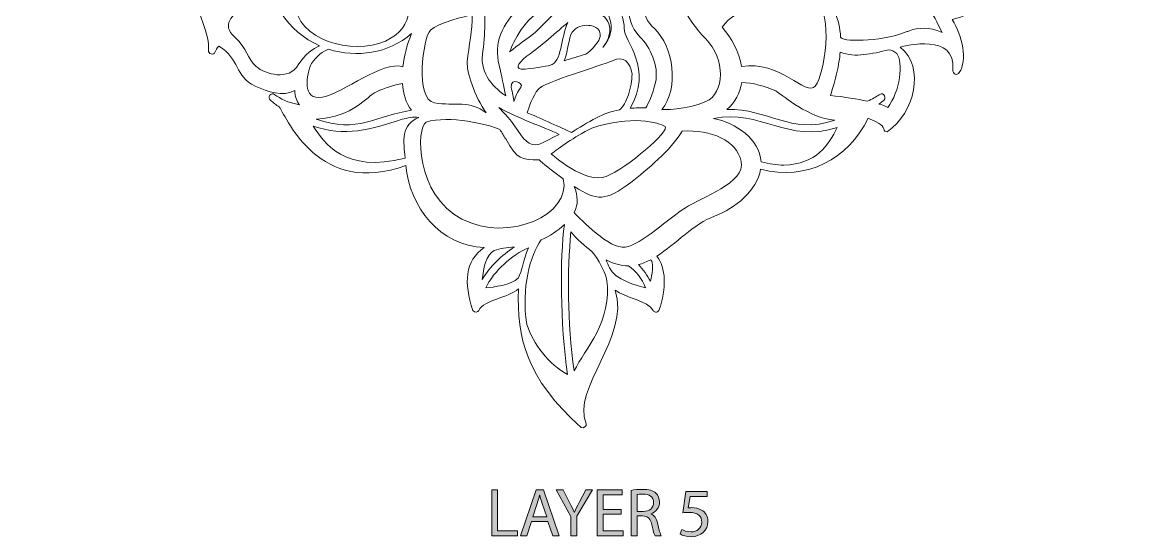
# Model space of a CAD drawing. Header units: inches. Extents: x -7.8 to 80.5, y -132.7 to -44.9.
# Drawn here: x 22.8 to 49.84, y -77.8 to -65.29 of the extents above; entities that cross this region are included whole.
import ezdxf

# ---------------------------------------------------------------- set-up
doc = ezdxf.new("R2010")
doc.units = ezdxf.units.IN
doc.header["$MEASUREMENT"] = 0
doc.layers.add('FloralHeart', color=7, linetype='Continuous')

# ---------------------------------------------------------------- blocks, each defined once
blk = doc.blocks.new('block 2')
at = {"layer": 'FloralHeart'}
h = blk.add_hatch(color=7, dxfattribs=at)
h.dxf.hatch_style = 2
h.paths.add_polyline_path([(34.341, -76.654), (34.196, -76.654), (34.196, -77.778), (34.821, -77.778), (34.821, -77.656), (34.341, -77.656)])
h = blk.add_hatch(color=7, dxfattribs=at)
h.dxf.hatch_style = 2
h.paths.add_polyline_path([(35.164, -77.424), (35.563, -77.424), (35.683, -77.778), (35.838, -77.778), (35.454, -76.654), (35.279, -76.654), (34.898, -77.778), (35.048, -77.778)])
edge = h.paths.add_edge_path()
edge.add_spline(control_points=[(35.304, -76.986), (35.326, -76.918), (35.344, -76.849), (35.361, -76.783), (35.361, -76.783), (35.364, -76.783), (35.364, -76.783), (35.381, -76.848), (35.398, -76.914), (35.423, -76.988), (35.423, -76.988), (35.533, -77.311), (35.533, -77.311), (35.533, -77.311), (35.194, -77.311), (35.194, -77.311), (35.194, -77.311), (35.304, -76.986), (35.304, -76.986)], knot_values=[0, 0, 0, 0, 1, 1, 1, 2, 2, 2, 3, 3, 3, 4, 4, 4, 5, 5, 5, 6, 6, 6, 6], degree=3, periodic=1)
h = blk.add_hatch(color=7, dxfattribs=at)
h.dxf.hatch_style = 2
edge = h.paths.add_edge_path()
edge.add_spline(control_points=[(36.318, -76.964), (36.274, -77.049), (36.236, -77.123), (36.204, -77.196), (36.204, -77.196), (36.201, -77.196), (36.201, -77.196), (36.166, -77.118), (36.133, -77.049), (36.089, -76.964), (36.089, -76.964), (35.931, -76.654), (35.931, -76.654), (35.931, -76.654), (35.766, -76.654), (35.766, -76.654), (35.766, -76.654), (36.121, -77.301), (36.121, -77.301), (36.121, -77.301), (36.121, -77.778), (36.121, -77.778), (36.121, -77.778), (36.268, -77.778), (36.268, -77.778), (36.268, -77.778), (36.268, -77.299), (36.268, -77.299), (36.268, -77.299), (36.644, -76.654), (36.644, -76.654), (36.644, -76.654), (36.479, -76.654), (36.479, -76.654), (36.479, -76.654), (36.318, -76.964), (36.318, -76.964)], knot_values=[0, 0, 0, 0, 1, 1, 1, 2, 2, 2, 3, 3, 3, 4, 4, 4, 5, 5, 5, 6, 6, 6, 7, 7, 7, 8, 8, 8, 9, 9, 9, 10, 10, 10, 11, 11, 11, 12, 12, 12, 12], degree=3, periodic=1)
h = blk.add_hatch(color=7, dxfattribs=at)
h.dxf.hatch_style = 2
h.paths.add_polyline_path([(36.906, -77.251), (37.343, -77.251), (37.343, -77.131), (36.906, -77.131), (36.906, -76.776), (37.368, -76.776), (37.368, -76.654), (36.761, -76.654), (36.761, -77.778), (37.393, -77.778), (37.393, -77.656), (36.906, -77.656)])
h = blk.add_hatch(color=7, dxfattribs=at)
h.dxf.hatch_style = 2
edge = h.paths.add_edge_path()
edge.add_spline(control_points=[(38.061, -77.243), (38.061, -77.243), (38.061, -77.238), (38.061, -77.238), (38.179, -77.198), (38.273, -77.099), (38.273, -76.951), (38.273, -76.864), (38.241, -76.788), (38.184, -76.738), (38.114, -76.674), (38.014, -76.646), (37.859, -76.646), (37.759, -76.646), (37.654, -76.654), (37.581, -76.669), (37.581, -76.669), (37.581, -77.778), (37.581, -77.778), (37.581, -77.778), (37.726, -77.778), (37.726, -77.778), (37.726, -77.778), (37.726, -77.291), (37.726, -77.291), (37.726, -77.291), (37.863, -77.291), (37.863, -77.291), (37.994, -77.296), (38.054, -77.354), (38.088, -77.509), (38.119, -77.649), (38.144, -77.746), (38.163, -77.778), (38.163, -77.778), (38.313, -77.778), (38.313, -77.778), (38.289, -77.734), (38.263, -77.626), (38.226, -77.469), (38.199, -77.353), (38.148, -77.273), (38.061, -77.243)], knot_values=[0, 0, 0, 0, 1, 1, 1, 2, 2, 2, 3, 3, 3, 4, 4, 4, 5, 5, 5, 6, 6, 6, 7, 7, 7, 8, 8, 8, 9, 9, 9, 10, 10, 10, 11, 11, 11, 12, 12, 12, 13, 13, 13, 14, 14, 14, 14], degree=3, periodic=1)
edge = h.paths.add_edge_path()
edge.add_spline(control_points=[(37.874, -77.181), (37.874, -77.181), (37.726, -77.181), (37.726, -77.181), (37.726, -77.181), (37.726, -76.771), (37.726, -76.771), (37.749, -76.764), (37.799, -76.758), (37.869, -76.758), (38.023, -76.759), (38.128, -76.823), (38.128, -76.968), (38.128, -77.096), (38.029, -77.181), (37.874, -77.181)], knot_values=[0, 0, 0, 0, 1, 1, 1, 2, 2, 2, 3, 3, 3, 4, 4, 4, 5, 5, 5, 5], degree=3, periodic=1)
h = blk.add_hatch(color=7, dxfattribs=at)
h.dxf.hatch_style = 2
edge = h.paths.add_edge_path()
edge.add_spline(control_points=[(39.448, -77.426), (39.448, -77.289), (39.378, -77.196), (39.293, -77.148), (39.226, -77.108), (39.143, -77.089), (39.059, -77.089), (39.019, -77.089), (38.996, -77.093), (38.971, -77.096), (38.971, -77.096), (39.013, -76.818), (39.013, -76.818), (39.013, -76.818), (39.426, -76.818), (39.426, -76.818), (39.426, -76.818), (39.426, -76.694), (39.426, -76.694), (39.426, -76.694), (38.908, -76.694), (38.908, -76.694), (38.908, -76.694), (38.838, -77.214), (38.838, -77.214), (38.878, -77.209), (38.926, -77.203), (38.988, -77.203), (39.204, -77.203), (39.298, -77.303), (39.299, -77.443), (39.299, -77.588), (39.181, -77.678), (39.043, -77.678), (38.944, -77.678), (38.856, -77.644), (38.811, -77.618), (38.811, -77.618), (38.774, -77.729), (38.774, -77.729), (38.826, -77.763), (38.926, -77.796), (39.044, -77.796), (39.279, -77.796), (39.448, -77.638), (39.448, -77.426)], knot_values=[0, 0, 0, 0, 1, 1, 1, 2, 2, 2, 3, 3, 3, 4, 4, 4, 5, 5, 5, 6, 6, 6, 7, 7, 7, 8, 8, 8, 9, 9, 9, 10, 10, 10, 11, 11, 11, 12, 12, 12, 13, 13, 13, 14, 14, 14, 15, 15, 15, 15], degree=3, periodic=1)
at = {"layer": 'FloralHeart', "lineweight": 0}
for points in [[(34.341, -76.654), (34.196, -76.654), (34.196, -77.778), (34.821, -77.778), (34.821, -77.656), (34.341, -77.656), (34.341, -76.654)], [(35.164, -77.424), (35.563, -77.424), (35.683, -77.778), (35.838, -77.778), (35.454, -76.654), (35.279, -76.654), (34.898, -77.778), (35.048, -77.778), (35.164, -77.424)], [(36.906, -77.251), (37.343, -77.251), (37.343, -77.131), (36.906, -77.131), (36.906, -76.776), (37.368, -76.776), (37.368, -76.654), (36.761, -76.654), (36.761, -77.778), (37.393, -77.778), (37.393, -77.656), (36.906, -77.656), (36.906, -77.251)]]:
    blk.add_lwpolyline(points, dxfattribs=at)
for points, knots in [([(35.304, -76.986), (35.326, -76.918), (35.344, -76.849), (35.361, -76.783), (35.361, -76.783), (35.364, -76.783), (35.364, -76.783), (35.381, -76.848), (35.398, -76.914), (35.423, -76.988), (35.423, -76.988), (35.533, -77.311), (35.533, -77.311), (35.533, -77.311), (35.194, -77.311), (35.194, -77.311), (35.194, -77.311), (35.304, -76.986), (35.304, -76.986)], [0, 0, 0, 0, 1, 1, 1, 2, 2, 2, 3, 3, 3, 4, 4, 4, 5, 5, 5, 6, 6, 6, 6]), ([(36.318, -76.964), (36.274, -77.049), (36.236, -77.123), (36.204, -77.196), (36.204, -77.196), (36.201, -77.196), (36.201, -77.196), (36.166, -77.118), (36.133, -77.049), (36.089, -76.964), (36.089, -76.964), (35.931, -76.654), (35.931, -76.654), (35.931, -76.654), (35.766, -76.654), (35.766, -76.654), (35.766, -76.654), (36.121, -77.301), (36.121, -77.301), (36.121, -77.301), (36.121, -77.778), (36.121, -77.778), (36.121, -77.778), (36.268, -77.778), (36.268, -77.778), (36.268, -77.778), (36.268, -77.299), (36.268, -77.299), (36.268, -77.299), (36.644, -76.654), (36.644, -76.654), (36.644, -76.654), (36.479, -76.654), (36.479, -76.654), (36.479, -76.654), (36.318, -76.964), (36.318, -76.964)], [0, 0, 0, 0, 1, 1, 1, 2, 2, 2, 3, 3, 3, 4, 4, 4, 5, 5, 5, 6, 6, 6, 7, 7, 7, 8, 8, 8, 9, 9, 9, 10, 10, 10, 11, 11, 11, 12, 12, 12, 12]), ([(38.061, -77.243), (38.061, -77.243), (38.061, -77.238), (38.061, -77.238), (38.179, -77.198), (38.273, -77.099), (38.273, -76.951), (38.273, -76.864), (38.241, -76.788), (38.184, -76.738), (38.114, -76.674), (38.014, -76.646), (37.859, -76.646), (37.759, -76.646), (37.654, -76.654), (37.581, -76.669), (37.581, -76.669), (37.581, -77.778), (37.581, -77.778), (37.581, -77.778), (37.726, -77.778), (37.726, -77.778), (37.726, -77.778), (37.726, -77.291), (37.726, -77.291), (37.726, -77.291), (37.863, -77.291), (37.863, -77.291), (37.994, -77.296), (38.054, -77.354), (38.088, -77.509), (38.119, -77.649), (38.144, -77.746), (38.163, -77.778), (38.163, -77.778), (38.313, -77.778), (38.313, -77.778), (38.289, -77.734), (38.263, -77.626), (38.226, -77.469), (38.199, -77.353), (38.148, -77.273), (38.061, -77.243)], [0, 0, 0, 0, 1, 1, 1, 2, 2, 2, 3, 3, 3, 4, 4, 4, 5, 5, 5, 6, 6, 6, 7, 7, 7, 8, 8, 8, 9, 9, 9, 10, 10, 10, 11, 11, 11, 12, 12, 12, 13, 13, 13, 14, 14, 14, 14]), ([(37.874, -77.181), (37.874, -77.181), (37.726, -77.181), (37.726, -77.181), (37.726, -77.181), (37.726, -76.771), (37.726, -76.771), (37.749, -76.764), (37.799, -76.758), (37.869, -76.758), (38.023, -76.759), (38.128, -76.823), (38.128, -76.968), (38.128, -77.096), (38.029, -77.181), (37.874, -77.181)], [0, 0, 0, 0, 1, 1, 1, 2, 2, 2, 3, 3, 3, 4, 4, 4, 5, 5, 5, 5]), ([(39.448, -77.426), (39.448, -77.289), (39.378, -77.196), (39.293, -77.148), (39.226, -77.108), (39.143, -77.089), (39.059, -77.089), (39.019, -77.089), (38.996, -77.093), (38.971, -77.096), (38.971, -77.096), (39.013, -76.818), (39.013, -76.818), (39.013, -76.818), (39.426, -76.818), (39.426, -76.818), (39.426, -76.818), (39.426, -76.694), (39.426, -76.694), (39.426, -76.694), (38.908, -76.694), (38.908, -76.694), (38.908, -76.694), (38.838, -77.214), (38.838, -77.214), (38.878, -77.209), (38.926, -77.203), (38.988, -77.203), (39.204, -77.203), (39.298, -77.303), (39.299, -77.443), (39.299, -77.588), (39.181, -77.678), (39.043, -77.678), (38.944, -77.678), (38.856, -77.644), (38.811, -77.618), (38.811, -77.618), (38.774, -77.729), (38.774, -77.729), (38.826, -77.763), (38.926, -77.796), (39.044, -77.796), (39.279, -77.796), (39.448, -77.638), (39.448, -77.426)], [0, 0, 0, 0, 1, 1, 1, 2, 2, 2, 3, 3, 3, 4, 4, 4, 5, 5, 5, 6, 6, 6, 7, 7, 7, 8, 8, 8, 9, 9, 9, 10, 10, 10, 11, 11, 11, 12, 12, 12, 13, 13, 13, 14, 14, 14, 15, 15, 15, 15])]:
    blk.add_open_spline(points, degree=3, knots=knots, dxfattribs=at)

msp = doc.modelspace()

# ---------------------------------------------------------------- linework, layer by layer
at = {"layer": 'FloralHeart', "lineweight": 0}
for points, knots in [([(49.813, -57.424), (49.806, -56.348), (49.474, -54.811), (49.02, -53.853), (48.992, -53.788), (48.892, -53.788), (48.864, -53.853), (48.824, -53.943), (48.921, -54.329), (48.915, -54.406), (48.697, -53.427), (47.883, -52.689), (47.022, -52.151), (46.573, -51.876), (46.352, -51.549), (46.325, -51.171), (46.322, -51.067), (46.159, -51.064), (46.152, -51.169), (46.158, -51.369), (46.194, -51.622), (46.237, -51.903), (45.302, -50.537), (43.507, -50.999), (42.138, -50.674), (41.686, -50.527), (41.896, -50.136), (42.035, -49.998), (42.078, -49.955), (42.058, -49.874), (42, -49.857), (41.815, -49.822), (40.782, -50.686), (40.668, -51.089), (40.558, -51.305), (40.576, -51.515), (40.575, -51.714), (40.486, -51.98), (40.374, -52.299), (40.303, -52.713), (40.062, -52.55), (39.499, -52.136), (39.325, -51.708), (39.309, -51.67), (39.269, -51.648), (39.228, -51.656), (39.046, -51.704), (39.245, -52.999), (39.253, -53.196), (37.444, -52.614), (37.678, -51.769), (38.146, -54.026), (37.776, -53.906), (37.014, -53.751), (36.828, -53.509), (36.8, -53.472), (36.749, -53.462), (36.71, -53.487), (36.671, -53.513), (36.659, -53.564), (36.683, -53.604), (36.996, -54.121), (37.111, -54.644), (37.377, -55.101), (37.218, -55.093), (36.769, -55.127), (36.601, -55.147), (36.439, -54.186), (35.698, -53.458), (34.838, -53.961), (34.724, -53.231), (34.061, -52.62), (33.318, -52.577), (33.581, -52.021), (33.568, -51.358), (33.588, -50.76), (33.58, -50.718), (33.54, -50.692), (33.501, -50.692), (33.477, -50.692), (33.453, -50.702), (33.437, -50.723), (33.149, -51.435), (31.47, -51.588), (30.574, -51.88), (30.717, -51.503), (30.782, -50.886), (30.78, -49.945), (30.775, -49.902), (30.739, -49.868), (30.694, -49.868), (29.968, -51.254), (26.999, -50.339), (26.57, -52.207), (26.372, -51.805), (26.142, -51.377), (26.03, -50.989), (26.014, -50.932), (25.94, -50.908), (25.894, -50.944), (25.94, -53.065), (23.33, -53.685), (24.159, -55.524), (23.837, -55.369), (22.795, -54.713), (22.814, -55.006), (23.679, -56.162), (23.434, -57.505), (23.417, -58.815), (23.404, -59.624), (23.853, -60.51), (24.669, -60.671), (24.373, -60.828), (24.007, -61.101), (23.749, -61.117), (23.705, -61.12), (23.671, -61.156), (23.669, -61.2), (23.668, -61.244), (23.699, -61.283), (23.743, -61.289), (24.452, -61.57), (24.948, -62.302), (25.974, -62.156), (25.409, -62.453), (25.14, -63.024), (24.972, -63.524), (24.864, -63.804), (24.786, -64.006), (24.65, -64.13), (24.617, -64.16), (24.612, -64.21), (24.639, -64.245), (24.665, -64.281), (24.714, -64.291), (24.752, -64.269), (25.54, -64.048), (26.418, -64.326), (27.133, -63.472), (26.822, -64.223), (26.976, -64.713), (27.181, -65.295), (27.275, -65.58), (27.343, -65.786), (27.317, -65.968), (27.3, -66.067), (27.45, -66.107), (27.484, -66.011), (27.5, -65.969), (27.527, -65.923), (27.568, -65.872), (28.092, -66.182), (27.944, -66.607), (28.453, -66.847), (28.785, -66.983), (29.097, -67.114), (29.415, -66.95), (29.418, -67.081), (29.459, -67.217), (29.532, -67.303), (29.241, -67.241), (29.063, -67.152), (28.93, -67.053), (28.844, -66.981), (28.732, -67.118), (28.821, -67.188), (28.89, -67.244), (28.965, -67.302), (29.034, -67.351), (29.25, -67.655), (30.005, -69.545), (32.115, -68.771), (32.197, -69.782), (32.935, -70.734), (34.017, -70.764), (33.531, -71.104), (33.526, -71.616), (33.737, -72.298), (33.783, -72.371), (33.865, -72.329), (33.882, -72.297), (34.017, -72.035), (34.604, -71.992), (34.844, -71.773), (34.812, -72.976), (35.017, -73.92), (36.37, -75.143), (36.431, -75.168), (36.512, -75.111), (36.488, -75.05), (36.138, -74.178), (37.558, -72.949), (37.199, -71.806), (37.44, -71.997), (37.996, -72.049), (38.116, -72.3), (38.13, -72.32), (38.153, -72.334), (38.177, -72.336), (38.208, -72.34), (38.241, -72.326), (38.259, -72.3), (38.452, -71.741), (38.427, -71.265), (38.209, -70.975), (38.668, -70.681), (39.11, -70.193), (39.608, -70.003), (40.11, -69.815), (40.643, -69.382), (40.729, -68.863), (41.858, -69.155), (42.85, -68.624), (43.338, -67.624), (43.517, -67.696), (43.7, -67.787), (43.719, -67.885), (43.726, -67.925), (43.763, -67.956), (43.804, -67.956), (44.464, -67.489), (44.739, -66.394), (44.118, -65.898), (44.237, -65.87), (45.479, -65.54), (45.396, -66.446), (45.387, -66.549), (45.497, -66.602), (45.554, -66.516), (45.757, -66.21), (45.635, -65.639), (45.379, -65.228), (46.508, -64.972), (47.266, -63.745), (47.732, -62.635), (48.197, -62.22), (48.297, -61.607), (48.037, -61.113), (49.387, -60.393), (49.839, -58.983), (49.813, -57.424)], [0, 0, 0, 0, 1, 1, 1, 2, 2, 2, 3, 3, 3, 4, 4, 4, 5, 5, 5, 6, 6, 6, 7, 7, 7, 8, 8, 8, 9, 9, 9, 10, 10, 10, 11, 11, 11, 12, 12, 12, 13, 13, 13, 14, 14, 14, 15, 15, 15, 16, 16, 16, 17, 17, 17, 18, 18, 18, 19, 19, 19, 20, 20, 20, 21, 21, 21, 22, 22, 22, 23, 23, 23, 24, 24, 24, 25, 25, 25, 26, 26, 26, 27, 27, 27, 28, 28, 28, 29, 29, 29, 30, 30, 30, 31, 31, 31, 32, 32, 32, 33, 33, 33, 34, 34, 34, 35, 35, 35, 36, 36, 36, 37, 37, 37, 38, 38, 38, 39, 39, 39, 40, 40, 40, 41, 41, 41, 42, 42, 42, 43, 43, 43, 44, 44, 44, 45, 45, 45, 46, 46, 46, 47, 47, 47, 48, 48, 48, 49, 49, 49, 50, 50, 50, 51, 51, 51, 52, 52, 52, 53, 53, 53, 54, 54, 54, 55, 55, 55, 56, 56, 56, 57, 57, 57, 58, 58, 58, 59, 59, 59, 60, 60, 60, 61, 61, 61, 62, 62, 62, 63, 63, 63, 64, 64, 64, 65, 65, 65, 66, 66, 66, 67, 67, 67, 68, 68, 68, 69, 69, 69, 70, 70, 70, 71, 71, 71, 72, 72, 72, 73, 73, 73, 74, 74, 74, 75, 75, 75, 76, 76, 76, 77, 77, 77, 78, 78, 78, 79, 79, 79, 80, 80, 80, 80]), ([(29.498, -66.33), (29.275, -66.715), (28.7, -66.563), (28.477, -66.368), (28.255, -66.172), (28.276, -65.939), (27.951, -65.646), (27.625, -65.353), (27.886, -65.136), (28.195, -64.891), (28.504, -64.647), (28.352, -64.452), (28.352, -64.207), (28.352, -63.963), (28.667, -63.902), (28.825, -63.902), (28.657, -64.713), (29.274, -65.533), (30.012, -65.864), (30.007, -65.868), (30.002, -65.871), (29.998, -65.875), (29.876, -65.93), (29.653, -66.062), (29.498, -66.33)], [0, 0, 0, 0, 1, 1, 1, 2, 2, 2, 3, 3, 3, 4, 4, 4, 5, 5, 5, 6, 6, 6, 7, 7, 7, 8, 8, 8, 8]), ([(29.688, -64.281), (29.847, -64.325), (29.959, -64.549), (30.184, -64.513), (30.408, -64.477), (30.321, -64.072), (30.499, -64.072), (30.676, -64.072), (30.803, -64.408), (31.009, -64.408), (31.215, -64.408), (31.142, -63.994), (31.389, -63.956), (31.617, -63.921), (32.14, -64.4), (32.189, -64.907), (32.19, -65.211), (32.06, -65.503), (31.757, -65.673), (31.034, -66.119), (29.632, -65.829), (29.435, -64.978), (29.433, -64.973), (29.431, -64.968), (29.43, -64.963), (29.373, -64.795), (29.529, -64.238), (29.688, -64.281)], [0, 0, 0, 0, 1, 1, 1, 2, 2, 2, 3, 3, 3, 4, 4, 4, 5, 5, 5, 6, 6, 6, 7, 7, 7, 8, 8, 8, 9, 9, 9, 9]), ([(33.982, -65.988), (34.074, -65.488), (33.982, -64.956), (34.08, -64.804), (34.177, -64.652), (34.53, -64.62), (34.731, -64.5), (34.932, -64.381), (35.279, -64.039), (35.513, -64.055), (35.746, -64.072), (36.001, -64.396), (36.001, -64.396), (35.603, -64.467), (35.187, -64.664), (34.87, -64.948), (34.472, -65.304), (34.231, -65.796), (34.38, -66.343), (34.434, -66.571), (34.495, -66.86), (34.536, -67.078), (34.172, -66.829), (33.892, -66.476), (33.982, -65.988)], [0, 0, 0, 0, 1, 1, 1, 2, 2, 2, 3, 3, 3, 4, 4, 4, 5, 5, 5, 6, 6, 6, 7, 7, 7, 8, 8, 8, 8]), ([(38.327, -67.416), (38.756, -66.894), (38.611, -65.883), (38.149, -65.447), (37.764, -65.122), (37.941, -64.612), (37.555, -64.479), (37.323, -64.421), (37.144, -64.518), (37.051, -64.589), (36.92, -64.461), (36.78, -64.416), (36.664, -64.396), (36.664, -64.396), (36.837, -63.909), (37.359, -63.963), (37.88, -64.017), (38.271, -64.246), (38.634, -64.208), (38.564, -64.462), (38.901, -65.199), (39.394, -65.693), (39.888, -66.187), (39.858, -67.015), (39.394, -67.222), (38.93, -67.429), (38.327, -67.416), (38.327, -67.416)], [0, 0, 0, 0, 1, 1, 1, 2, 2, 2, 3, 3, 3, 4, 4, 4, 5, 5, 5, 6, 6, 6, 7, 7, 7, 8, 8, 8, 9, 9, 9, 9]), ([(44.342, -65.498), (44.342, -65.498), (44.342, -65.498), (44.342, -65.498), (44.316, -65.508), (44.29, -65.518), (44.266, -65.529), (43.591, -65.781), (42.67, -65.764), (42.67, -65.654), (42.659, -65.433), (42.619, -65.235), (42.537, -65.064), (42.456, -64.894), (42.332, -64.749), (42.153, -64.633), (42.498, -64.51), (42.804, -64.372), (43.158, -64.098), (43.508, -64.027), (43.875, -64.114), (44.213, -64.298), (44.74, -64.628), (44.997, -65.279), (45.135, -65.54), (44.811, -65.4), (44.554, -65.423), (44.342, -65.498)], [0, 0, 0, 0, 1, 1, 1, 2, 2, 2, 3, 3, 3, 4, 4, 4, 5, 5, 5, 6, 6, 6, 7, 7, 7, 8, 8, 8, 9, 9, 9, 9]), ([(36.892, -65.909), (37.113, -65.632), (37.189, -65.239), (36.742, -65.044), (36.706, -64.959), (36.599, -64.795), (36.302, -64.776), (35.93, -64.748), (35.545, -65.279), (35.249, -65.54), (35.075, -65.686), (34.823, -65.848), (34.632, -66.012), (34.632, -66.012), (34.632, -66.012), (34.632, -66.012), (34.632, -66.012), (34.875, -65.313), (35.355, -65.04), (35.836, -64.766), (36.251, -64.547), (36.642, -64.734), (37.033, -64.921), (37.306, -65.438), (36.892, -65.909)], [0, 0, 0, 0, 1, 1, 1, 2, 2, 2, 3, 3, 3, 4, 4, 4, 5, 5, 5, 6, 6, 6, 7, 7, 7, 8, 8, 8, 8]), ([(42.057, -66.842), (41.837, -67.117), (41.185, -66.2), (40.265, -66.371), (40.265, -66.371), (40.265, -66.371), (40.265, -66.371), (40.211, -66.025), (40.026, -65.665), (39.794, -65.415), (40.166, -64.874), (40.751, -65.003), (41.214, -64.76), (41.381, -64.655), (41.634, -64.614), (41.877, -64.696), (41.95, -64.717), (42.016, -64.748), (42.076, -64.787), (42.502, -65.07), (42.277, -66.567), (42.057, -66.842)], [0, 0, 0, 0, 1, 1, 1, 2, 2, 2, 3, 3, 3, 4, 4, 4, 5, 5, 5, 6, 6, 6, 7, 7, 7, 7]), ([(37.229, -64.826), (37.296, -64.797), (37.423, -64.77), (37.478, -64.929), (37.554, -65.152), (37.559, -65.407), (37.798, -65.646), (38.037, -65.885), (38.271, -66.346), (38.173, -66.759), (38.102, -67.057), (37.995, -67.276), (37.941, -67.374), (37.815, -67.369), (37.69, -67.372), (37.557, -67.384), (38.129, -66.43), (37.41, -65.73), (37.413, -65.446), (37.416, -65.227), (37.333, -65.004), (37.229, -64.826)], [0, 0, 0, 0, 1, 1, 1, 2, 2, 2, 3, 3, 3, 4, 4, 4, 5, 5, 5, 6, 6, 6, 7, 7, 7, 7]), ([(32.709, -65.483), (32.878, -65.314), (33.594, -65.139), (33.706, -65.112), (33.715, -65.11), (33.72, -65.109), (33.72, -65.109), (33.727, -65.493), (33.644, -65.847), (33.604, -66.257), (33.579, -66.479), (33.78, -67.1), (34.066, -67.494), (33.672, -67.185), (33.298, -67.331), (32.809, -67.253), (32.321, -67.175), (32.526, -65.666), (32.709, -65.483)], [0, 0, 0, 0, 1, 1, 1, 2, 2, 2, 3, 3, 3, 4, 4, 4, 5, 5, 5, 6, 6, 6, 6]), ([(34.909, -66.435), (34.745, -66.413), (34.869, -66.244), (35.127, -66.061), (35.332, -65.917), (35.813, -65.503), (36.049, -65.297), (35.866, -65.672), (35.909, -66.266), (35.614, -66.339), (35.515, -66.363), (35.177, -66.426), (34.909, -66.435)], [0, 0, 0, 0, 1, 1, 1, 2, 2, 2, 3, 3, 3, 4, 4, 4, 4]), ([(36.122, -65.586), (36.199, -65.44), (36.349, -65.366), (36.506, -65.366), (36.559, -65.366), (36.612, -65.374), (36.664, -65.391), (36.849, -65.449), (36.861, -65.619), (36.797, -65.736), (36.695, -65.9), (36.542, -66.04), (36.48, -66.064), (36.31, -66.119), (36.132, -66.171), (35.96, -66.228), (36.024, -66.075), (36.054, -65.811), (36.122, -65.586)], [0, 0, 0, 0, 1, 1, 1, 2, 2, 2, 3, 3, 3, 4, 4, 4, 5, 5, 5, 6, 6, 6, 6]), ([(29.821, -66.291), (29.947, -66.121), (30.103, -65.99), (30.235, -65.949), (30.933, -66.152), (31.669, -66.064), (32.252, -65.564), (32.142, -65.818), (32.07, -66.1), (32.04, -66.372), (31.537, -66.219), (30.613, -67.011), (30.084, -67.112), (29.585, -67.207), (29.687, -66.558), (29.821, -66.291)], [0, 0, 0, 0, 1, 1, 1, 2, 2, 2, 3, 3, 3, 4, 4, 4, 5, 5, 5, 5]), ([(43.816, -67.364), (43.78, -67.34), (43.706, -67.311), (43.601, -67.281), (43.626, -67.263), (43.653, -67.243), (43.683, -67.218), (43.81, -67.16), (43.732, -66.968), (43.611, -67.053), (43.539, -67.104), (43.443, -67.162), (43.323, -67.212), (43.08, -67.159), (42.767, -67.107), (42.423, -67.071), (42.488, -66.875), (42.541, -66.689), (42.58, -66.514), (42.62, -66.338), (42.647, -66.172), (42.662, -66.018), (43.045, -66.163), (43.412, -66.056), (43.844, -65.964), (43.903, -65.967), (43.97, -65.998), (44.034, -66.053), (44.194, -66.259), (44.118, -66.981), (43.816, -67.364)], [0, 0, 0, 0, 1, 1, 1, 2, 2, 2, 3, 3, 3, 4, 4, 4, 5, 5, 5, 6, 6, 6, 7, 7, 7, 8, 8, 8, 9, 9, 9, 10, 10, 10, 10]), ([(37.605, -66.558), (37.604, -66.704), (37.571, -66.891), (37.516, -67.055), (37.462, -67.22), (37.385, -67.363), (37.298, -67.42), (37.113, -67.456), (36.919, -67.516), (36.74, -67.614), (36.524, -67.733), (36.317, -67.856), (36.131, -67.971), (35.986, -67.903), (35.496, -67.675), (35.06, -67.492), (35.096, -67.379), (35.198, -67.075), (35.323, -66.924), (35.478, -66.737), (36.854, -66.354), (37.13, -66.228), (37.407, -66.102), (37.557, -66.25), (37.605, -66.558)], [0, 0, 0, 0, 1, 1, 1, 2, 2, 2, 3, 3, 3, 4, 4, 4, 5, 5, 5, 6, 6, 6, 7, 7, 7, 8, 8, 8, 8]), ([(32.245, -67.433), (31.413, -67.553), (30.926, -68.011), (29.937, -67.647), (30.856, -67.589), (31.143, -67.099), (31.401, -66.98), (31.606, -66.89), (31.814, -66.814), (32.029, -66.779), (32.05, -67.041), (32.107, -67.243), (32.245, -67.433)], [0, 0, 0, 0, 1, 1, 1, 2, 2, 2, 3, 3, 3, 4, 4, 4, 4]), ([(34.906, -66.873), (34.905, -66.875), (34.902, -66.88), (34.901, -66.88), (34.826, -66.986), (34.769, -67.102), (34.737, -67.222), (34.72, -67.127), (34.698, -67.004), (34.672, -66.867), (34.651, -66.628), (34.981, -66.757), (34.906, -66.873)], [0, 0, 0, 0, 1, 1, 1, 2, 2, 2, 3, 3, 3, 4, 4, 4, 4]), ([(42.527, -67.676), (41.449, -68.033), (40.911, -67.381), (39.908, -67.413), (40.107, -67.235), (40.23, -67.013), (40.268, -66.759), (40.547, -66.759), (40.821, -66.847), (41.095, -66.962), (41.316, -67.102), (41.884, -67.608), (42.527, -67.676)], [0, 0, 0, 0, 1, 1, 1, 2, 2, 2, 3, 3, 3, 4, 4, 4, 4]), ([(32.094, -68.593), (30.619, -68.973), (30.121, -68.222), (29.861, -67.814), (30.598, -68.081), (31.295, -67.905), (32.022, -67.646), (32.141, -67.631), (32.299, -67.571), (32.428, -67.608), (31.989, -67.77), (32.053, -68.196), (32.094, -68.593)], [0, 0, 0, 0, 1, 1, 1, 2, 2, 2, 3, 3, 3, 4, 4, 4, 4]), ([(33.474, -70.076), (32.343, -69.49), (32.355, -67.852), (32.607, -67.72), (33.154, -67.547), (34.13, -67.773), (34.394, -67.9), (34.444, -67.975), (34.491, -68.053), (34.537, -68.129), (34.824, -68.645), (34.922, -68.623), (35.352, -68.639), (35.417, -68.696), (35.655, -68.899), (35.934, -69.1), (36.147, -69.968), (34.606, -70.662), (33.474, -70.076)], [0, 0, 0, 0, 1, 1, 1, 2, 2, 2, 3, 3, 3, 4, 4, 4, 5, 5, 5, 6, 6, 6, 6]), ([(35.125, -67.717), (35.387, -67.825), (35.64, -67.924), (35.836, -68.019), (35.764, -68.055), (35.59, -68.143), (35.415, -68.23), (35.187, -68.344), (35.024, -68.23), (34.829, -67.92), (34.633, -67.611), (34.366, -67.363), (34.366, -67.363), (34.595, -67.493), (34.864, -67.61), (35.125, -67.717)], [0, 0, 0, 0, 1, 1, 1, 2, 2, 2, 3, 3, 3, 4, 4, 4, 5, 5, 5, 5]), ([(36.626, -67.867), (37.572, -67.538), (38.268, -67.733), (38.409, -67.824), (38.55, -67.915), (37.475, -68.841), (36.976, -69.042), (36.477, -69.242), (35.643, -68.491), (35.643, -68.491), (35.832, -68.354), (36.187, -68.085), (36.626, -67.867)], [0, 0, 0, 0, 1, 1, 1, 2, 2, 2, 3, 3, 3, 4, 4, 4, 4]), ([(41.291, -68.768), (41.207, -68.765), (41.118, -68.757), (41.026, -68.744), (40.935, -68.73), (40.839, -68.712), (40.74, -68.687), (40.707, -68.125), (40.122, -67.741), (39.587, -67.629), (40.72, -67.401), (41.398, -68.249), (42.591, -67.847), (42.381, -68.283), (42.086, -68.734), (41.291, -68.768)], [0, 0, 0, 0, 1, 1, 1, 2, 2, 2, 3, 3, 3, 4, 4, 4, 5, 5, 5, 5]), ([(38.9, -69.799), (38.52, -70.043), (37.825, -70.7), (37.44, -70.757), (37.055, -70.815), (36.363, -70.083), (36.198, -69.919), (36.198, -69.919), (36.198, -69.919), (36.198, -69.919), (36.315, -69.709), (36.283, -69.517), (36.203, -69.282), (36.755, -69.641), (36.966, -69.642), (37.576, -69.187), (37.955, -68.881), (38.554, -68.405), (38.819, -67.939), (39.538, -67.895), (40.143, -68.162), (40.257, -68.675), (40.371, -69.188), (39.28, -69.555), (38.9, -69.799)], [0, 0, 0, 0, 1, 1, 1, 2, 2, 2, 3, 3, 3, 4, 4, 4, 5, 5, 5, 6, 6, 6, 7, 7, 7, 8, 8, 8, 8]), ([(35.051, -72.636), (34.904, -71.74), (35.139, -70.964), (35.395, -70.58), (35.604, -70.488), (35.799, -70.363), (35.961, -70.21), (35.854, -71.017), (35.859, -72.623), (36.036, -73.852), (35.589, -73.619), (35.193, -73.096), (35.051, -72.636)], [0, 0, 0, 0, 1, 1, 1, 2, 2, 2, 3, 3, 3, 4, 4, 4, 4]), ([(36.202, -73.767), (36.023, -72.575), (36.038, -71.328), (36.118, -70.389), (36.261, -70.552), (36.466, -70.743), (36.64, -70.868), (36.806, -71.09), (36.918, -71.307), (36.986, -71.519), (37.139, -72.583), (36.457, -73.219), (36.202, -73.767)], [0, 0, 0, 0, 1, 1, 1, 2, 2, 2, 3, 3, 3, 4, 4, 4, 4]), ([(34.26, -70.841), (34.395, -70.791), (34.559, -70.763), (34.754, -70.757), (34.433, -70.954), (34.156, -71.221), (33.969, -71.541), (33.991, -71.298), (34.057, -70.923), (34.26, -70.841)], [0, 0, 0, 0, 1, 1, 1, 2, 2, 2, 3, 3, 3, 3]), ([(34.837, -71.511), (34.669, -71.68), (34.241, -71.732), (34.051, -71.747), (34.259, -71.328), (34.685, -70.948), (35.093, -70.771), (34.944, -71.092), (34.948, -71.327), (34.837, -71.511)], [0, 0, 0, 0, 1, 1, 1, 2, 2, 2, 3, 3, 3, 3]), ([(37.055, -71.257), (37.055, -71.257), (37.055, -71.257), (37.055, -71.258), (37.031, -71.192), (37.004, -71.128), (36.976, -71.07), (37.155, -71.153), (37.325, -71.214), (37.517, -71.216), (37.708, -71.325), (37.84, -71.533), (37.936, -71.744), (37.736, -71.699), (37.184, -71.552), (37.055, -71.257)], [0, 0, 0, 0, 1, 1, 1, 2, 2, 2, 3, 3, 3, 4, 4, 4, 5, 5, 5, 5]), ([(38.053, -71.587), (37.975, -71.443), (37.878, -71.308), (37.763, -71.183), (37.858, -71.158), (37.957, -71.118), (38.058, -71.064), (38.067, -71.075), (38.075, -71.086), (38.083, -71.097), (38.13, -71.189), (38.09, -71.423), (38.053, -71.587)], [0, 0, 0, 0, 1, 1, 1, 2, 2, 2, 3, 3, 3, 4, 4, 4, 4])]:
    msp.add_open_spline(points, degree=3, knots=knots, dxfattribs=at)

# ---------------------------------------------------------------- block references
at = {"layer": 'FloralHeart'}
msp.add_blockref('block 2', (0, 0), dxfattribs=at)

doc.saveas('drawing.dxf')
